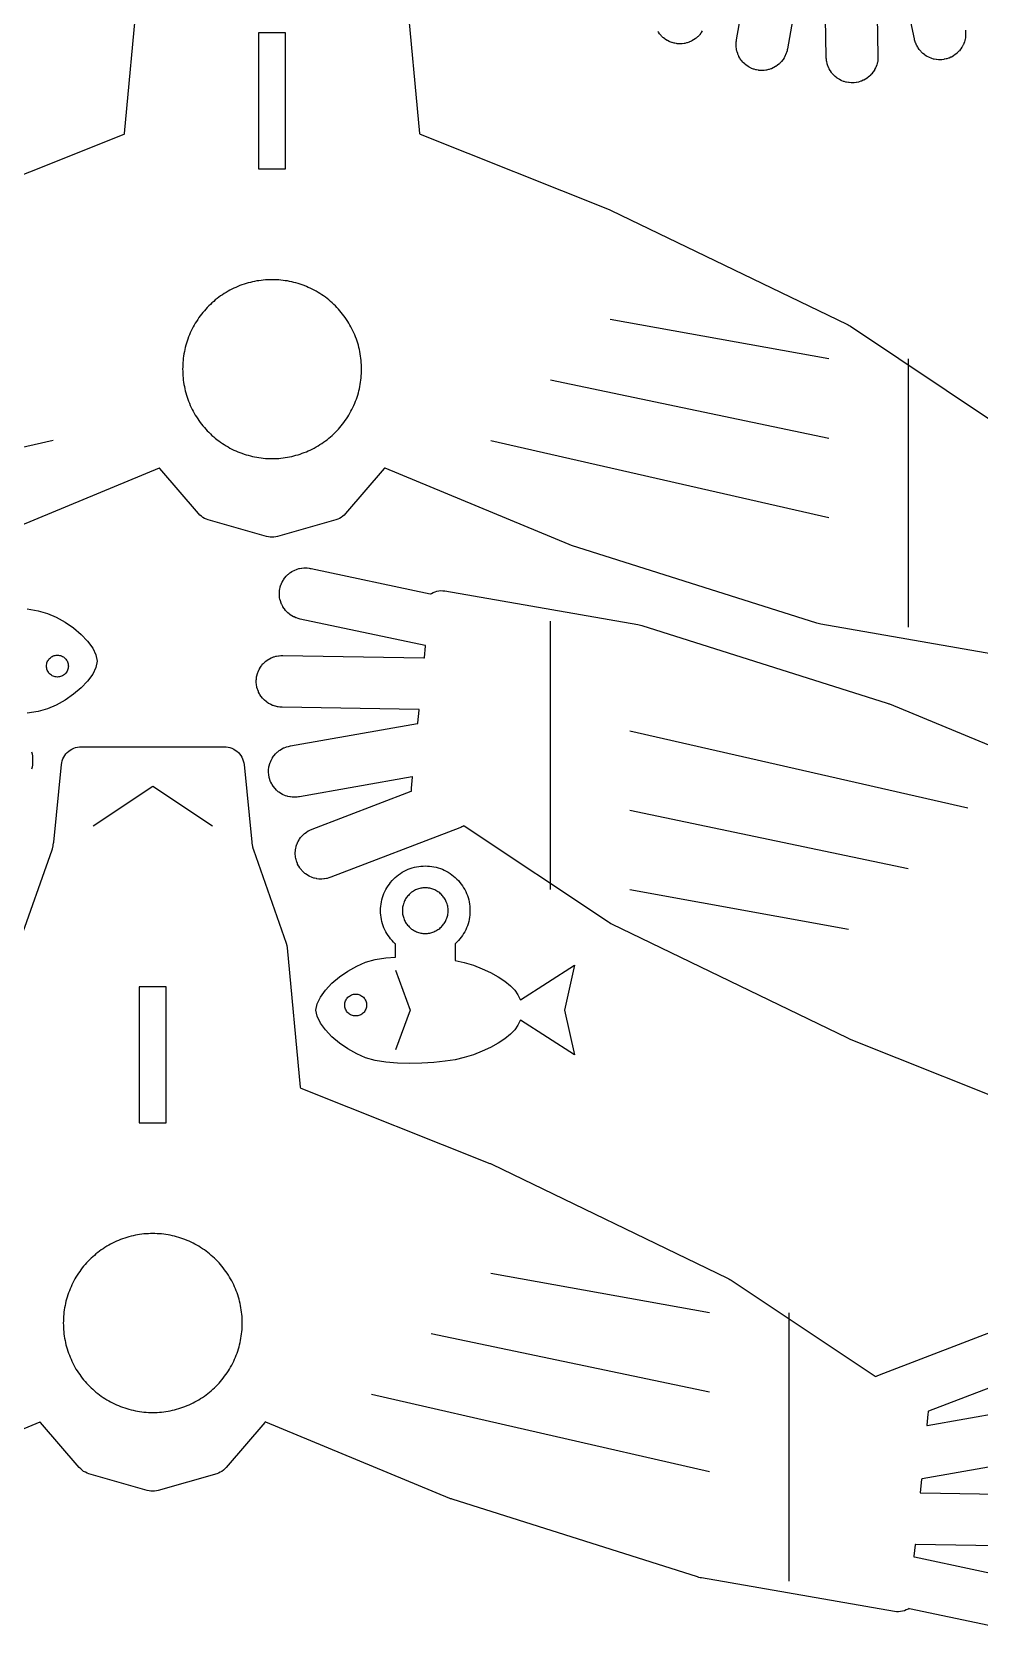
# Model space of a CAD drawing. Header units: millimetres. Extents: x 5 to 519, y 5 to 395.
# Drawn here: x 156.4 to 251.8, y 5.7 to 166.9 of the extents above; entities that cross this region are included whole.
import ezdxf

# ---------------------------------------------------------------- set-up
doc = ezdxf.new("R2010")
doc.units = ezdxf.units.MM
doc.layers.add('CUT', color=1, linetype='Continuous')
doc.layers.add('ENGRAVE', color=5, linetype='Continuous')

msp = doc.modelspace()

# ---------------------------------------------------------------- linework, layer by layer
at = {"layer": 'CUT'}
for points in [[(234.69, 178.02), (232.43, 165.25), (232.41, 165.15), (232.39, 165.04), (232.34, 164.86), (232.32, 164.8), (232.25, 164.62), (232.22, 164.56), (232.13, 164.39), (232.11, 164.34), (232, 164.17), (231.97, 164.12), (231.85, 163.97), (231.81, 163.93), (231.67, 163.78), (231.63, 163.74), (231.48, 163.62), (231.43, 163.58), (231.27, 163.47), (231.22, 163.44), (231.05, 163.34), (231, 163.31), (230.82, 163.23), (230.76, 163.21), (230.58, 163.15), (230.52, 163.14), (230.33, 163.09), (230.27, 163.08), (230.08, 163.06), (230.02, 163.06), (229.82, 163.05), (229.76, 163.05), (229.57, 163.07), (229.51, 163.08), (229.32, 163.11), (229.26, 163.12), (229.07, 163.18), (229.02, 163.19), (228.83, 163.27), (228.78, 163.29), (228.6, 163.38), (228.55, 163.41), (228.39, 163.51), (228.34, 163.55), (228.18, 163.67), (228.14, 163.71), (228, 163.84), (227.96, 163.88), (227.83, 164.03), (227.79, 164.08), (227.68, 164.24), (227.65, 164.29), (227.55, 164.46), (227.53, 164.51), (227.45, 164.69), (227.43, 164.75), (227.37, 164.94), (227.35, 164.99), (227.31, 165.18), (227.3, 165.24), (227.28, 165.44), (227.27, 165.49), (227.27, 165.69), (227.27, 165.75), (227.28, 165.94), (227.3, 166.05), (227.31, 166.15), (229.31, 177.5)], [(241.29, 178.67), (241.54, 164.5), (241.54, 164.4), (241.53, 164.3), (241.52, 164.1), (241.51, 164.04), (241.48, 163.85), (241.46, 163.79), (241.41, 163.6), (241.39, 163.55), (241.32, 163.37), (241.29, 163.31), (241.2, 163.14), (241.18, 163.09), (241.07, 162.92), (241.03, 162.87), (240.91, 162.72), (240.87, 162.68), (240.74, 162.54), (240.7, 162.5), (240.55, 162.37), (240.5, 162.33), (240.34, 162.22), (240.29, 162.19), (240.12, 162.09), (240.06, 162.07), (239.88, 161.99), (239.83, 161.97), (239.64, 161.91), (239.59, 161.89), (239.39, 161.85), (239.34, 161.84), (239.14, 161.82), (239.08, 161.82), (238.89, 161.81), (238.83, 161.81), (238.63, 161.83), (238.57, 161.84), (238.38, 161.87), (238.32, 161.89), (238.14, 161.94), (238.08, 161.96), (237.9, 162.03), (237.84, 162.05), (237.67, 162.14), (237.62, 162.17), (237.45, 162.28), (237.41, 162.31), (237.25, 162.44), (237.21, 162.47), (237.07, 162.61), (237.03, 162.65), (236.9, 162.8), (236.86, 162.85), (236.75, 163.01), (236.72, 163.06), (236.62, 163.23), (236.6, 163.28), (236.52, 163.46), (236.5, 163.52), (236.44, 163.71), (236.42, 163.76), (236.38, 163.95), (236.37, 164.01), (236.35, 164.21), (236.34, 164.31), (236.34, 164.41), (236.1, 178.16)], [(250.33, 167.12), (250.35, 166.92), (250.36, 166.87), (250.36, 166.67), (250.36, 166.61), (250.34, 166.42), (250.33, 166.36), (250.3, 166.16), (250.28, 166.11), (250.23, 165.92), (250.21, 165.86), (250.14, 165.68), (250.11, 165.63), (250.02, 165.45), (249.99, 165.4), (249.88, 165.24), (249.85, 165.19), (249.73, 165.04), (249.69, 164.99), (249.55, 164.85), (249.51, 164.81), (249.36, 164.69), (249.31, 164.65), (249.15, 164.54), (249.1, 164.51), (248.93, 164.41), (248.88, 164.39), (248.7, 164.31), (248.64, 164.29), (248.45, 164.23), (248.4, 164.22), (248.2, 164.18), (248.15, 164.17), (247.95, 164.14), (247.89, 164.14), (247.7, 164.14), (247.64, 164.14), (247.44, 164.16), (247.38, 164.16), (247.19, 164.2), (247.13, 164.21), (246.95, 164.27), (246.89, 164.29), (246.71, 164.36), (246.66, 164.38), (246.48, 164.47), (246.43, 164.5), (246.27, 164.61), (246.22, 164.65), (246.06, 164.77), (246.02, 164.81), (245.88, 164.94), (245.84, 164.99), (245.71, 165.14), (245.68, 165.18), (245.57, 165.34), (245.54, 165.39), (245.44, 165.57), (245.42, 165.62), (245.34, 165.8), (245.32, 165.85), (245.26, 166.04), (245.23, 166.15), (245.21, 166.24), (242.54, 178.79)], [(146.69, 149.07), (165.7, 156.65), (165.75, 156.67), (165.76, 156.72), (167.07, 170.76)], [(194.12, 170.76), (195.43, 156.72), (195.44, 156.67), (195.48, 156.65), (214.5, 149.07), (214.56, 149.04), (214.63, 149.01), (214.69, 148.98), (238.41, 137.52), (238.53, 137.45), (238.65, 137.38), (238.77, 137.31), (253.27, 127.64)], [(223.87, 167.03), (223.77, 166.87), (223.73, 166.82), (223.61, 166.67), (223.58, 166.62), (223.44, 166.48), (223.4, 166.44), (223.25, 166.31), (223.2, 166.27), (223.04, 166.16), (222.99, 166.13), (222.82, 166.03), (222.77, 166.01), (222.59, 165.93), (222.54, 165.9), (222.35, 165.84), (222.29, 165.83), (222.1, 165.78), (222.04, 165.77), (221.85, 165.75), (221.79, 165.74), (221.6, 165.74), (221.54, 165.74), (221.34, 165.75), (221.28, 165.76), (221.09, 165.79), (221.03, 165.81), (220.84, 165.86), (220.79, 165.88), (220.6, 165.95), (220.55, 165.97), (220.37, 166.06), (220.32, 166.09), (220.16, 166.19), (220.11, 166.23), (219.95, 166.35), (219.91, 166.39), (219.77, 166.52), (219.73, 166.56), (219.6, 166.71), (219.56, 166.76), (219.45, 166.92), (219.42, 166.97)], [(255.21, 103.96), (235.79, 107.34), (235.66, 107.37), (235.53, 107.4), (235.4, 107.44), (210.72, 115.26), (210.64, 115.29), (210.55, 115.32), (210.47, 115.35), (191.96, 123.02), (191.91, 123.04), (191.88, 123), (187.99, 118.46), (187.85, 118.31), (187.7, 118.19), (187.55, 118.07), (187.38, 117.98), (187.2, 117.9), (187.02, 117.83), (181.14, 116.16), (180.96, 116.11), (180.78, 116.09), (180.59, 116.08), (180.41, 116.09), (180.22, 116.11), (180.04, 116.16), (174.17, 117.83), (173.99, 117.9), (173.81, 117.98), (173.64, 118.07), (173.48, 118.19), (173.34, 118.31), (173.2, 118.46), (169.31, 123), (169.27, 123.04), (169.23, 123.02), (150.71, 115.35)], [(257.7, 57.99), (238.69, 65.57), (238.63, 65.6), (238.56, 65.63), (238.5, 65.66), (214.78, 77.13), (214.66, 77.19), (214.54, 77.26), (214.42, 77.33), (199.92, 87), (199.88, 87.03), (199.79, 86.98), (199.79, 86.98), (199.67, 86.92), (199.57, 86.88), (199.48, 86.84), (186.5, 81.86), (186.41, 81.83), (186.31, 81.79), (186.12, 81.74), (186.06, 81.73), (185.87, 81.69), (185.81, 81.69), (185.61, 81.67), (185.55, 81.67), (185.36, 81.68), (185.3, 81.68), (185.1, 81.7), (185.05, 81.72), (184.86, 81.76), (184.8, 81.77), (184.61, 81.84), (184.56, 81.86), (184.38, 81.94), (184.33, 81.96), (184.16, 82.06), (184.11, 82.09), (183.95, 82.21), (183.9, 82.24), (183.75, 82.37), (183.71, 82.41), (183.57, 82.55), (183.54, 82.6), (183.42, 82.75), (183.38, 82.8), (183.28, 82.97), (183.25, 83.02), (183.16, 83.19), (183.14, 83.25), (183.07, 83.43), (183.05, 83.49), (183, 83.67), (182.98, 83.73), (182.95, 83.93), (182.94, 83.98), (182.93, 84.18), (182.93, 84.24), (182.93, 84.43), (182.94, 84.49), (182.96, 84.69), (182.97, 84.74), (183.01, 84.94), (183.03, 84.99), (183.09, 85.18), (183.11, 85.23), (183.19, 85.41), (183.22, 85.47), (183.32, 85.64), (183.35, 85.69), (183.46, 85.85), (183.5, 85.89), (183.63, 86.04), (183.67, 86.08), (183.81, 86.22), (183.85, 86.26), (184.01, 86.38), (184.06, 86.41), (184.22, 86.52), (184.27, 86.54), (184.45, 86.63), (184.55, 86.68), (184.64, 86.71), (194.57, 90.53), (194.61, 90.54), (194.61, 90.62), (194.62, 90.83), (194.73, 91.92), (194.73, 91.96), (194.68, 91.96), (183.34, 89.95), (183.24, 89.94), (183.13, 89.93), (182.94, 89.91), (182.88, 89.91), (182.68, 89.91), (182.62, 89.92), (182.43, 89.94), (182.37, 89.95), (182.18, 89.99), (182.12, 90.01), (181.94, 90.07), (181.88, 90.09), (181.7, 90.17), (181.65, 90.2), (181.48, 90.29), (181.43, 90.32), (181.27, 90.44), (181.22, 90.47), (181.07, 90.6), (181.03, 90.64), (180.89, 90.78), (180.86, 90.83), (180.73, 90.98), (180.7, 91.03), (180.6, 91.2), (180.57, 91.25), (180.48, 91.42), (180.45, 91.47), (180.38, 91.66), (180.36, 91.71), (180.31, 91.9), (180.3, 91.96), (180.26, 92.15), (180.26, 92.21), (180.24, 92.41), (180.24, 92.47), (180.24, 92.66), (180.25, 92.72), (180.27, 92.91), (180.28, 92.97), (180.32, 93.16), (180.34, 93.22), (180.4, 93.41), (180.42, 93.46), (180.5, 93.64), (180.53, 93.69), (180.62, 93.87), (180.65, 93.91), (180.77, 94.08), (180.8, 94.12), (180.93, 94.27), (180.97, 94.31), (181.11, 94.45), (181.16, 94.49), (181.31, 94.61), (181.36, 94.64), (181.53, 94.75), (181.58, 94.78), (181.75, 94.87), (181.8, 94.89), (181.99, 94.96), (182.04, 94.98), (182.23, 95.03), (182.34, 95.06), (182.43, 95.08), (195.21, 97.33), (195.26, 97.34), (195.27, 97.39), (195.39, 98.69), (195.4, 98.74), (195.35, 98.74), (181.6, 98.98), (181.5, 98.99), (181.39, 98.99), (181.2, 99.02), (181.14, 99.02), (180.95, 99.07), (180.89, 99.08), (180.71, 99.14), (180.65, 99.16), (180.47, 99.24), (180.42, 99.27), (180.25, 99.36), (180.2, 99.39), (180.04, 99.51), (179.99, 99.54), (179.84, 99.67), (179.8, 99.71), (179.66, 99.85), (179.62, 99.89), (179.5, 100.05), (179.47, 100.1), (179.36, 100.26), (179.33, 100.31), (179.24, 100.49), (179.22, 100.54), (179.15, 100.72), (179.13, 100.78), (179.07, 100.97), (179.06, 101.02), (179.03, 101.22), (179.02, 101.27), (179, 101.47), (179, 101.53), (179, 101.73), (179.01, 101.78), (179.03, 101.98), (179.04, 102.04), (179.08, 102.23), (179.1, 102.28), (179.16, 102.47), (179.18, 102.53), (179.26, 102.71), (179.28, 102.76), (179.38, 102.93), (179.41, 102.98), (179.52, 103.14), (179.56, 103.19), (179.68, 103.34), (179.72, 103.38), (179.86, 103.52), (179.91, 103.56), (180.06, 103.68), (180.11, 103.71), (180.28, 103.82), (180.33, 103.85), (180.5, 103.94), (180.55, 103.96), (180.74, 104.03), (180.79, 104.05), (180.98, 104.1), (181.04, 104.12), (181.23, 104.15), (181.29, 104.16), (181.49, 104.18), (181.59, 104.18), (181.69, 104.18), (195.86, 103.93), (195.91, 103.93), (195.91, 103.98), (196.02, 105.12), (196.03, 105.17), (195.98, 105.18), (183.43, 107.85), (183.33, 107.87), (183.23, 107.9), (183.04, 107.96), (182.99, 107.98), (182.81, 108.06), (182.75, 108.08), (182.58, 108.18), (182.53, 108.21), (182.37, 108.32), (182.32, 108.36), (182.17, 108.48), (182.13, 108.52), (181.99, 108.66), (181.96, 108.71), (181.83, 108.86), (181.8, 108.91), (181.69, 109.07), (181.66, 109.12), (181.57, 109.3), (181.55, 109.35), (181.47, 109.53), (181.46, 109.59), (181.4, 109.78), (181.39, 109.83), (181.35, 110.03), (181.34, 110.09), (181.33, 110.28), (181.33, 110.34), (181.33, 110.54), (181.33, 110.59), (181.35, 110.79), (181.36, 110.85), (181.4, 111.04), (181.42, 111.1), (181.48, 111.28), (181.5, 111.34), (181.58, 111.52), (181.6, 111.57), (181.7, 111.74), (181.73, 111.79), (181.84, 111.95), (181.87, 112), (182, 112.15), (182.04, 112.19), (182.18, 112.33), (182.23, 112.37), (182.38, 112.49), (182.43, 112.53), (182.59, 112.63), (182.64, 112.66), (182.82, 112.75), (182.87, 112.78), (183.05, 112.85), (183.11, 112.87), (183.3, 112.92), (183.35, 112.94), (183.55, 112.97), (183.6, 112.98), (183.8, 113), (183.86, 113), (184.05, 113), (184.11, 112.99), (184.31, 112.97), (184.41, 112.95), (184.51, 112.94), (196.49, 110.39), (196.54, 110.38), (196.62, 110.43), (196.8, 110.52), (196.99, 110.6), (197.18, 110.65), (197.38, 110.69), (197.58, 110.71), (197.78, 110.7), (197.98, 110.68), (217.39, 107.3), (217.53, 107.27), (217.66, 107.24), (217.79, 107.2), (242.47, 99.38), (242.55, 99.36), (242.63, 99.33), (242.71, 99.3), (261.23, 91.62)], [(155.96, 108.86), (157.05, 108.68), (158, 108.41), (158.88, 108.03), (159.77, 107.54), (160.61, 106.95), (161.38, 106.3), (162.03, 105.61), (162.55, 104.92), (162.88, 104.24), (163, 103.61), (162.88, 102.98), (162.55, 102.3), (162.03, 101.61), (161.38, 100.92), (160.61, 100.28), (159.77, 99.69), (158.88, 99.19), (158, 98.81), (157.05, 98.55), (155.96, 98.36)], [(155.17, 75.23), (158.46, 84.63), (158.47, 84.66), (158.48, 84.67), (158.49, 84.7), (158.55, 84.93), (158.57, 84.99), (158.57, 85.02), (158.58, 85.08), (158.62, 85.32), (158.63, 85.35), (158.63, 85.36), (158.63, 85.39), (159.41, 93.2), (159.44, 93.39), (159.49, 93.58), (159.56, 93.77), (159.64, 93.94), (159.74, 94.11), (159.86, 94.27), (159.99, 94.42), (160.14, 94.55), (160.29, 94.66), (160.46, 94.76), (160.64, 94.85), (160.82, 94.91), (161.01, 94.96), (161.21, 94.99), (161.4, 95), (175.78, 95), (175.98, 94.99), (176.17, 94.96), (176.36, 94.91), (176.55, 94.85), (176.73, 94.76), (176.89, 94.66), (177.05, 94.55), (177.2, 94.42), (177.33, 94.27), (177.45, 94.11), (177.55, 93.94), (177.63, 93.77), (177.7, 93.58), (177.74, 93.39), (177.77, 93.2), (178.55, 85.39), (178.56, 85.36), (178.56, 85.35), (178.56, 85.32), (178.6, 85.08), (178.61, 85.02), (178.62, 84.99), (178.63, 84.93), (178.7, 84.7), (178.71, 84.67), (178.71, 84.66), (178.72, 84.63), (182.01, 75.23), (182.08, 75), (182.12, 74.76), (183.43, 60.72), (183.44, 60.67), (183.48, 60.65), (202.5, 53.07), (202.56, 53.04), (202.63, 53.01), (202.69, 52.98), (226.41, 41.52), (226.53, 41.45), (226.65, 41.38), (226.77, 41.31), (241.27, 31.64), (241.31, 31.62), (241.4, 31.66), (241.4, 31.66), (241.52, 31.72), (241.62, 31.76), (241.71, 31.8), (254.69, 36.78)], [(156.41, 94.49), (156.45, 94.27), (156.48, 94.05), (156.49, 93.83), (156.5, 93.61), (156.49, 93.39), (156.48, 93.17), (156.45, 92.95), (156.41, 92.73)], [(256.55, 31.93), (246.62, 28.12), (246.58, 28.1), (246.58, 28.03), (246.57, 27.81), (246.46, 26.73), (246.46, 26.68), (246.5, 26.69), (257.85, 28.69)], [(256.68, 5.71), (244.7, 8.25), (244.65, 8.26), (244.57, 8.21), (244.39, 8.12), (244.2, 8.04), (244.01, 7.99), (243.81, 7.95), (243.61, 7.94), (243.41, 7.94), (243.21, 7.96), (223.79, 11.34), (223.66, 11.37), (223.53, 11.4), (223.4, 11.44), (198.72, 19.26), (198.64, 19.29), (198.55, 19.32), (198.47, 19.35), (179.96, 27.02), (179.91, 27.04), (179.88, 27), (175.99, 22.46), (175.85, 22.31), (175.7, 22.19), (175.55, 22.07), (175.38, 21.98), (175.2, 21.9), (175.02, 21.83), (169.14, 20.16), (168.96, 20.11), (168.78, 20.09), (168.59, 20.08), (168.41, 20.09), (168.22, 20.11), (168.04, 20.16), (162.17, 21.83), (161.99, 21.9), (161.81, 21.98), (161.64, 22.07), (161.48, 22.19), (161.34, 22.31), (161.2, 22.46), (157.31, 27), (157.27, 27.04), (157.23, 27.02), (138.71, 19.35)], [(258.75, 23.57), (245.98, 21.31), (245.93, 21.3), (245.92, 21.26), (245.79, 19.95), (245.79, 19.9), (245.84, 19.9), (259.59, 19.66)], [(259.5, 14.46), (245.33, 14.71), (245.28, 14.71), (245.28, 14.66), (245.16, 13.52), (245.16, 13.47), (245.21, 13.46), (257.76, 10.79)]]:
    msp.add_lwpolyline(points, dxfattribs=at)
for points in [[(179.24, 153.15), (181.94, 153.15), (181.94, 166.85), (179.24, 166.85)], [(171.6, 132.56), (171.62, 132.34), (171.64, 132.12), (171.66, 131.9), (171.69, 131.68), (171.73, 131.46), (171.77, 131.24), (171.81, 131.03), (171.86, 130.81), (171.92, 130.6), (171.98, 130.39), (172.05, 130.18), (172.12, 129.97), (172.2, 129.76), (172.28, 129.56), (172.37, 129.35), (172.46, 129.15), (172.55, 128.95), (172.66, 128.76), (172.76, 128.56), (172.87, 128.37), (172.99, 128.19), (173.11, 128), (173.24, 127.82), (173.37, 127.64), (173.5, 127.46), (173.64, 127.29), (173.78, 127.12), (173.93, 126.96), (174.08, 126.79), (174.23, 126.64), (174.39, 126.48), (174.55, 126.33), (174.72, 126.19), (174.88, 126.04), (175.06, 125.9), (175.23, 125.77), (175.41, 125.64), (175.59, 125.52), (175.78, 125.4), (175.97, 125.28), (176.16, 125.17), (176.35, 125.06), (176.55, 124.96), (176.75, 124.86), (176.95, 124.77), (177.15, 124.69), (177.35, 124.6), (177.56, 124.53), (177.77, 124.45), (177.98, 124.39), (178.19, 124.33), (178.41, 124.27), (178.62, 124.22), (178.84, 124.17), (179.06, 124.13), (179.27, 124.1), (179.49, 124.07), (179.71, 124.04), (179.93, 124.02), (180.15, 124.01), (180.37, 124), (180.59, 124), (180.81, 124), (181.04, 124.01), (181.26, 124.02), (181.48, 124.04), (181.7, 124.07), (181.91, 124.1), (182.13, 124.13), (182.35, 124.17), (182.57, 124.22), (182.78, 124.27), (182.99, 124.33), (183.21, 124.39), (183.42, 124.45), (183.63, 124.53), (183.83, 124.6), (184.04, 124.69), (184.24, 124.77), (184.44, 124.86), (184.64, 124.96), (184.84, 125.06), (185.03, 125.17), (185.22, 125.28), (185.41, 125.4), (185.59, 125.52), (185.78, 125.64), (185.96, 125.77), (186.13, 125.9), (186.3, 126.04), (186.47, 126.19), (186.64, 126.33), (186.8, 126.48), (186.96, 126.64), (187.11, 126.79), (187.26, 126.96), (187.41, 127.12), (187.55, 127.29), (187.69, 127.46), (187.82, 127.64), (187.95, 127.82), (188.08, 128), (188.2, 128.19), (188.31, 128.37), (188.42, 128.56), (188.53, 128.76), (188.63, 128.95), (188.73, 129.15), (188.82, 129.35), (188.91, 129.56), (188.99, 129.76), (189.07, 129.97), (189.14, 130.18), (189.21, 130.39), (189.27, 130.6), (189.32, 130.81), (189.38, 131.03), (189.42, 131.24), (189.46, 131.46), (189.5, 131.68), (189.53, 131.9), (189.55, 132.12), (189.57, 132.34), (189.58, 132.56), (189.59, 132.78), (189.59, 133), (189.59, 133.22), (189.58, 133.44), (189.57, 133.66), (189.55, 133.88), (189.53, 134.1), (189.5, 134.32), (189.46, 134.54), (189.42, 134.76), (189.38, 134.97), (189.32, 135.19), (189.27, 135.4), (189.21, 135.61), (189.14, 135.82), (189.07, 136.03), (188.99, 136.24), (188.91, 136.44), (188.82, 136.65), (188.73, 136.85), (188.63, 137.05), (188.53, 137.24), (188.42, 137.44), (188.31, 137.63), (188.2, 137.81), (188.08, 138), (187.95, 138.18), (187.82, 138.36), (187.69, 138.54), (187.55, 138.71), (187.41, 138.88), (187.26, 139.04), (187.11, 139.21), (186.96, 139.36), (186.8, 139.52), (186.64, 139.67), (186.47, 139.81), (186.3, 139.96), (186.13, 140.1), (185.96, 140.23), (185.78, 140.36), (185.59, 140.48), (185.41, 140.6), (185.22, 140.72), (185.03, 140.83), (184.84, 140.94), (184.64, 141.04), (184.44, 141.14), (184.24, 141.23), (184.04, 141.31), (183.83, 141.4), (183.63, 141.47), (183.42, 141.55), (183.21, 141.61), (182.99, 141.67), (182.78, 141.73), (182.57, 141.78), (182.35, 141.83), (182.13, 141.87), (181.91, 141.9), (181.7, 141.93), (181.48, 141.96), (181.26, 141.98), (181.04, 141.99), (180.81, 142), (180.59, 142), (180.37, 142), (180.15, 141.99), (179.93, 141.98), (179.71, 141.96), (179.49, 141.93), (179.27, 141.9), (179.06, 141.87), (178.84, 141.83), (178.62, 141.78), (178.41, 141.73), (178.19, 141.67), (177.98, 141.61), (177.77, 141.55), (177.56, 141.47), (177.35, 141.4), (177.15, 141.31), (176.95, 141.23), (176.75, 141.14), (176.55, 141.04), (176.35, 140.94), (176.16, 140.83), (175.97, 140.72), (175.78, 140.6), (175.59, 140.48), (175.41, 140.36), (175.23, 140.23), (175.06, 140.1), (174.88, 139.96), (174.72, 139.81), (174.55, 139.67), (174.39, 139.52), (174.23, 139.36), (174.08, 139.21), (173.93, 139.04), (173.78, 138.88), (173.64, 138.71), (173.5, 138.54), (173.37, 138.36), (173.24, 138.18), (173.11, 138), (172.99, 137.81), (172.87, 137.63), (172.76, 137.44), (172.66, 137.24), (172.55, 137.05), (172.46, 136.85), (172.37, 136.65), (172.28, 136.44), (172.2, 136.24), (172.12, 136.03), (172.05, 135.82), (171.98, 135.61), (171.92, 135.4), (171.86, 135.19), (171.81, 134.97), (171.77, 134.76), (171.73, 134.54), (171.69, 134.32), (171.66, 134.1), (171.64, 133.88), (171.62, 133.66), (171.6, 133.44), (171.6, 133.22), (171.59, 133), (171.6, 132.78)], [(192.04, 73.75), (193, 73.83), (193, 75.15), (192.98, 75.17), (192.82, 75.32), (192.67, 75.48), (192.52, 75.65), (192.39, 75.82), (192.26, 76), (192.14, 76.19), (192.03, 76.38), (191.93, 76.58), (191.84, 76.78), (191.76, 76.98), (191.69, 77.19), (191.63, 77.41), (191.59, 77.62), (191.55, 77.84), (191.52, 78.06), (191.51, 78.28), (191.5, 78.5), (191.51, 78.72), (191.52, 78.94), (191.55, 79.16), (191.59, 79.38), (191.63, 79.59), (191.69, 79.81), (191.76, 80.02), (191.84, 80.22), (191.93, 80.42), (192.03, 80.62), (192.14, 80.81), (192.26, 81), (192.39, 81.18), (192.52, 81.35), (192.67, 81.52), (192.82, 81.68), (192.98, 81.83), (193.15, 81.98), (193.32, 82.11), (193.5, 82.24), (193.69, 82.36), (193.88, 82.47), (194.08, 82.57), (194.28, 82.66), (194.48, 82.74), (194.69, 82.81), (194.91, 82.87), (195.12, 82.91), (195.34, 82.95), (195.56, 82.98), (195.78, 82.99), (196, 83), (196.22, 82.99), (196.44, 82.98), (196.66, 82.95), (196.88, 82.91), (197.09, 82.87), (197.31, 82.81), (197.52, 82.74), (197.72, 82.66), (197.92, 82.57), (198.12, 82.47), (198.31, 82.36), (198.5, 82.24), (198.68, 82.11), (198.85, 81.98), (199.02, 81.83), (199.18, 81.68), (199.33, 81.52), (199.48, 81.35), (199.61, 81.18), (199.74, 81), (199.86, 80.81), (199.97, 80.62), (200.07, 80.42), (200.16, 80.22), (200.24, 80.02), (200.31, 79.81), (200.37, 79.59), (200.41, 79.38), (200.45, 79.16), (200.48, 78.94), (200.49, 78.72), (200.5, 78.5), (200.49, 78.28), (200.48, 78.06), (200.45, 77.84), (200.41, 77.62), (200.37, 77.41), (200.31, 77.19), (200.24, 76.98), (200.16, 76.78), (200.07, 76.58), (199.97, 76.38), (199.86, 76.19), (199.74, 76), (199.61, 75.82), (199.48, 75.65), (199.33, 75.48), (199.18, 75.32), (199.02, 75.17), (199, 75.15), (199, 73.5), (199.93, 73.28), (200.85, 73), (201.73, 72.65), (202.56, 72.26), (203.32, 71.84), (203.99, 71.4), (204.56, 70.94), (205, 70.5), (205.33, 70.04), (205.56, 69.55), (205.57, 69.51), (211, 73), (210, 68.5), (211, 64), (205.57, 67.49), (205.56, 67.45), (205.33, 66.96), (205, 66.5), (204.56, 66.06), (203.99, 65.6), (203.32, 65.16), (202.56, 64.74), (201.73, 64.35), (200.85, 64), (199.93, 63.72), (199, 63.5), (197.99, 63.34), (196.87, 63.22), (195.67, 63.14), (194.44, 63.11), (193.21, 63.15), (192.04, 63.25), (190.95, 63.43), (190, 63.7), (189.12, 64.08), (188.23, 64.58), (187.39, 65.16), (186.62, 65.81), (185.97, 66.5), (185.45, 67.19), (185.12, 67.87), (185, 68.5), (185.12, 69.13), (185.45, 69.81), (185.97, 70.5), (186.62, 71.19), (187.39, 71.84), (188.23, 72.42), (189.12, 72.92), (190, 73.3), (190.95, 73.57)], [(198.3, 78.61), (198.29, 78.73), (198.28, 78.84), (198.26, 78.95), (198.23, 79.06), (198.2, 79.17), (198.17, 79.27), (198.12, 79.38), (198.08, 79.48), (198.03, 79.58), (197.97, 79.68), (197.91, 79.78), (197.85, 79.87), (197.78, 79.96), (197.7, 80.04), (197.63, 80.13), (197.54, 80.2), (197.46, 80.28), (197.37, 80.35), (197.28, 80.41), (197.18, 80.47), (197.08, 80.53), (196.98, 80.58), (196.88, 80.62), (196.77, 80.67), (196.67, 80.7), (196.56, 80.73), (196.45, 80.76), (196.34, 80.78), (196.23, 80.79), (196.11, 80.8), (196, 80.8), (195.89, 80.8), (195.77, 80.79), (195.66, 80.78), (195.55, 80.76), (195.44, 80.73), (195.33, 80.7), (195.23, 80.67), (195.12, 80.62), (195.02, 80.58), (194.92, 80.53), (194.82, 80.47), (194.72, 80.41), (194.63, 80.35), (194.54, 80.28), (194.46, 80.2), (194.37, 80.13), (194.3, 80.04), (194.22, 79.96), (194.15, 79.87), (194.09, 79.78), (194.03, 79.68), (193.97, 79.58), (193.92, 79.48), (193.88, 79.38), (193.83, 79.27), (193.8, 79.17), (193.77, 79.06), (193.74, 78.95), (193.72, 78.84), (193.71, 78.73), (193.7, 78.61), (193.7, 78.5), (193.7, 78.39), (193.71, 78.27), (193.72, 78.16), (193.74, 78.05), (193.77, 77.94), (193.8, 77.83), (193.83, 77.73), (193.88, 77.62), (193.92, 77.52), (193.97, 77.42), (194.03, 77.32), (194.09, 77.22), (194.15, 77.13), (194.22, 77.04), (194.3, 76.96), (194.37, 76.87), (194.46, 76.8), (194.54, 76.72), (194.63, 76.65), (194.72, 76.59), (194.82, 76.53), (194.92, 76.47), (195.02, 76.42), (195.12, 76.38), (195.23, 76.33), (195.33, 76.3), (195.44, 76.27), (195.55, 76.24), (195.66, 76.22), (195.77, 76.21), (195.89, 76.2), (196, 76.2), (196.11, 76.2), (196.23, 76.21), (196.34, 76.22), (196.45, 76.24), (196.56, 76.27), (196.67, 76.3), (196.77, 76.33), (196.88, 76.38), (196.98, 76.42), (197.08, 76.47), (197.18, 76.53), (197.28, 76.59), (197.37, 76.65), (197.46, 76.72), (197.54, 76.8), (197.63, 76.87), (197.7, 76.96), (197.78, 77.04), (197.85, 77.13), (197.91, 77.22), (197.97, 77.32), (198.03, 77.42), (198.08, 77.52), (198.12, 77.62), (198.17, 77.73), (198.2, 77.83), (198.23, 77.94), (198.26, 78.05), (198.28, 78.16), (198.29, 78.27), (198.3, 78.39), (198.3, 78.5)], [(167.24, 57.15), (169.94, 57.15), (169.94, 70.85), (167.24, 70.85)], [(159.6, 36.56), (159.62, 36.34), (159.64, 36.12), (159.66, 35.9), (159.69, 35.68), (159.73, 35.46), (159.77, 35.24), (159.81, 35.03), (159.86, 34.81), (159.92, 34.6), (159.98, 34.39), (160.05, 34.18), (160.12, 33.97), (160.2, 33.76), (160.28, 33.56), (160.37, 33.35), (160.46, 33.15), (160.55, 32.95), (160.66, 32.76), (160.76, 32.56), (160.87, 32.37), (160.99, 32.19), (161.11, 32), (161.24, 31.82), (161.37, 31.64), (161.5, 31.46), (161.64, 31.29), (161.78, 31.12), (161.93, 30.96), (162.08, 30.79), (162.23, 30.64), (162.39, 30.48), (162.55, 30.33), (162.72, 30.19), (162.88, 30.04), (163.06, 29.9), (163.23, 29.77), (163.41, 29.64), (163.59, 29.52), (163.78, 29.4), (163.97, 29.28), (164.16, 29.17), (164.35, 29.06), (164.55, 28.96), (164.75, 28.86), (164.95, 28.77), (165.15, 28.69), (165.35, 28.6), (165.56, 28.53), (165.77, 28.45), (165.98, 28.39), (166.19, 28.33), (166.41, 28.27), (166.62, 28.22), (166.84, 28.17), (167.06, 28.13), (167.27, 28.1), (167.49, 28.07), (167.71, 28.04), (167.93, 28.02), (168.15, 28.01), (168.37, 28), (168.59, 28), (168.81, 28), (169.04, 28.01), (169.26, 28.02), (169.48, 28.04), (169.7, 28.07), (169.91, 28.1), (170.13, 28.13), (170.35, 28.17), (170.57, 28.22), (170.78, 28.27), (170.99, 28.33), (171.21, 28.39), (171.42, 28.45), (171.63, 28.53), (171.83, 28.6), (172.04, 28.69), (172.24, 28.77), (172.44, 28.86), (172.64, 28.96), (172.84, 29.06), (173.03, 29.17), (173.22, 29.28), (173.41, 29.4), (173.59, 29.52), (173.78, 29.64), (173.96, 29.77), (174.13, 29.9), (174.3, 30.04), (174.47, 30.19), (174.64, 30.33), (174.8, 30.48), (174.96, 30.64), (175.11, 30.79), (175.26, 30.96), (175.41, 31.12), (175.55, 31.29), (175.69, 31.46), (175.82, 31.64), (175.95, 31.82), (176.08, 32), (176.2, 32.19), (176.31, 32.37), (176.42, 32.56), (176.53, 32.76), (176.63, 32.95), (176.73, 33.15), (176.82, 33.35), (176.91, 33.56), (176.99, 33.76), (177.07, 33.97), (177.14, 34.18), (177.21, 34.39), (177.27, 34.6), (177.32, 34.81), (177.38, 35.03), (177.42, 35.24), (177.46, 35.46), (177.5, 35.68), (177.53, 35.9), (177.55, 36.12), (177.57, 36.34), (177.58, 36.56), (177.59, 36.78), (177.59, 37), (177.59, 37.22), (177.58, 37.44), (177.57, 37.66), (177.55, 37.88), (177.53, 38.1), (177.5, 38.32), (177.46, 38.54), (177.42, 38.76), (177.38, 38.97), (177.32, 39.19), (177.27, 39.4), (177.21, 39.61), (177.14, 39.82), (177.07, 40.03), (176.99, 40.24), (176.91, 40.44), (176.82, 40.65), (176.73, 40.85), (176.63, 41.05), (176.53, 41.24), (176.42, 41.44), (176.31, 41.63), (176.2, 41.81), (176.08, 42), (175.95, 42.18), (175.82, 42.36), (175.69, 42.54), (175.55, 42.71), (175.41, 42.88), (175.26, 43.04), (175.11, 43.21), (174.96, 43.36), (174.8, 43.52), (174.64, 43.67), (174.47, 43.81), (174.3, 43.96), (174.13, 44.1), (173.96, 44.23), (173.78, 44.36), (173.59, 44.48), (173.41, 44.6), (173.22, 44.72), (173.03, 44.83), (172.84, 44.94), (172.64, 45.04), (172.44, 45.14), (172.24, 45.23), (172.04, 45.31), (171.83, 45.4), (171.63, 45.47), (171.42, 45.55), (171.21, 45.61), (170.99, 45.67), (170.78, 45.73), (170.57, 45.78), (170.35, 45.83), (170.13, 45.87), (169.91, 45.9), (169.7, 45.93), (169.48, 45.96), (169.26, 45.98), (169.04, 45.99), (168.81, 46), (168.59, 46), (168.37, 46), (168.15, 45.99), (167.93, 45.98), (167.71, 45.96), (167.49, 45.93), (167.27, 45.9), (167.06, 45.87), (166.84, 45.83), (166.62, 45.78), (166.41, 45.73), (166.19, 45.67), (165.98, 45.61), (165.77, 45.55), (165.56, 45.47), (165.35, 45.4), (165.15, 45.31), (164.95, 45.23), (164.75, 45.14), (164.55, 45.04), (164.35, 44.94), (164.16, 44.83), (163.97, 44.72), (163.78, 44.6), (163.59, 44.48), (163.41, 44.36), (163.23, 44.23), (163.06, 44.1), (162.88, 43.96), (162.72, 43.81), (162.55, 43.67), (162.39, 43.52), (162.23, 43.36), (162.08, 43.21), (161.93, 43.04), (161.78, 42.88), (161.64, 42.71), (161.5, 42.54), (161.37, 42.36), (161.24, 42.18), (161.11, 42), (160.99, 41.81), (160.87, 41.63), (160.76, 41.44), (160.66, 41.24), (160.55, 41.05), (160.46, 40.85), (160.37, 40.65), (160.28, 40.44), (160.2, 40.24), (160.12, 40.03), (160.05, 39.82), (159.98, 39.61), (159.92, 39.4), (159.86, 39.19), (159.81, 38.97), (159.77, 38.76), (159.73, 38.54), (159.69, 38.32), (159.66, 38.1), (159.64, 37.88), (159.62, 37.66), (159.6, 37.44), (159.6, 37.22), (159.59, 37), (159.6, 36.78)]]:
    msp.add_lwpolyline(points, close=True, dxfattribs=at)
at = {"layer": 'ENGRAVE'}
for points in [[(214.59, 138.03), (236.59, 134.06)], [(244.59, 134.03), (244.59, 107.03)], [(208.59, 131.93), (236.59, 126.06)], [(158.59, 125.83), (124.59, 118.06)], [(202.59, 125.83), (236.59, 118.06)], [(208.59, 80.62), (208.59, 107.62)], [(157.9, 103.11), (157.91, 103.22), (157.92, 103.33), (157.95, 103.43), (157.98, 103.53), (158.03, 103.63), (158.09, 103.72), (158.15, 103.81), (158.22, 103.89), (158.3, 103.96), (158.39, 104.03), (158.48, 104.08), (158.58, 104.13), (158.68, 104.17), (158.79, 104.19), (158.89, 104.21), (159, 104.21), (159.11, 104.21), (159.21, 104.19), (159.32, 104.17), (159.42, 104.13), (159.52, 104.08), (159.61, 104.03), (159.7, 103.96), (159.78, 103.89), (159.85, 103.81), (159.91, 103.72), (159.97, 103.63), (160.02, 103.53), (160.05, 103.43), (160.08, 103.33), (160.09, 103.22), (160.1, 103.11), (160.09, 103), (160.08, 102.9), (160.05, 102.79), (160.02, 102.69), (159.97, 102.59), (159.91, 102.5), (159.85, 102.41), (159.78, 102.33), (159.7, 102.26), (159.61, 102.2), (159.52, 102.14), (159.42, 102.1), (159.32, 102.06), (159.21, 102.03), (159.11, 102.02), (159, 102.01), (158.89, 102.02), (158.79, 102.03), (158.68, 102.06), (158.58, 102.1), (158.48, 102.14), (158.39, 102.2), (158.3, 102.26), (158.22, 102.33), (158.15, 102.41), (158.09, 102.5), (158.03, 102.59), (157.98, 102.69), (157.95, 102.79), (157.92, 102.9), (157.91, 103), (157.9, 103.11)], [(250.59, 88.81), (216.59, 96.58)], [(174.59, 87), (168.59, 91), (162.59, 87)], [(244.59, 82.71), (216.59, 88.58)], [(238.59, 76.61), (216.59, 80.58)], [(193, 72.5), (194.5, 68.5), (193, 64.5)], [(190.1, 69), (190.09, 68.89), (190.08, 68.79), (190.05, 68.68), (190.02, 68.58), (189.97, 68.48), (189.91, 68.39), (189.85, 68.3), (189.78, 68.22), (189.7, 68.15), (189.61, 68.09), (189.52, 68.03), (189.42, 67.98), (189.32, 67.95), (189.21, 67.92), (189.11, 67.91), (189, 67.9), (188.89, 67.91), (188.79, 67.92), (188.68, 67.95), (188.58, 67.98), (188.48, 68.03), (188.39, 68.09), (188.3, 68.15), (188.22, 68.22), (188.15, 68.3), (188.09, 68.39), (188.03, 68.48), (187.98, 68.58), (187.95, 68.68), (187.92, 68.79), (187.91, 68.89), (187.9, 69), (187.91, 69.11), (187.92, 69.21), (187.95, 69.32), (187.98, 69.42), (188.03, 69.52), (188.09, 69.61), (188.15, 69.7), (188.22, 69.78), (188.3, 69.85), (188.39, 69.91), (188.48, 69.97), (188.58, 70.02), (188.68, 70.05), (188.79, 70.08), (188.89, 70.09), (189, 70.1), (189.11, 70.09), (189.21, 70.08), (189.32, 70.05), (189.42, 70.02), (189.52, 69.97), (189.61, 69.91), (189.7, 69.85), (189.78, 69.78), (189.85, 69.7), (189.91, 69.61), (189.97, 69.52), (190.02, 69.42), (190.05, 69.32), (190.08, 69.21), (190.09, 69.11), (190.1, 69)], [(202.59, 42.03), (224.59, 38.06)], [(232.59, 38.03), (232.59, 11.03)], [(196.59, 35.93), (224.59, 30.06)], [(190.59, 29.83), (224.59, 22.06)]]:
    msp.add_lwpolyline(points, dxfattribs=at)

doc.saveas('drawing.dxf')
